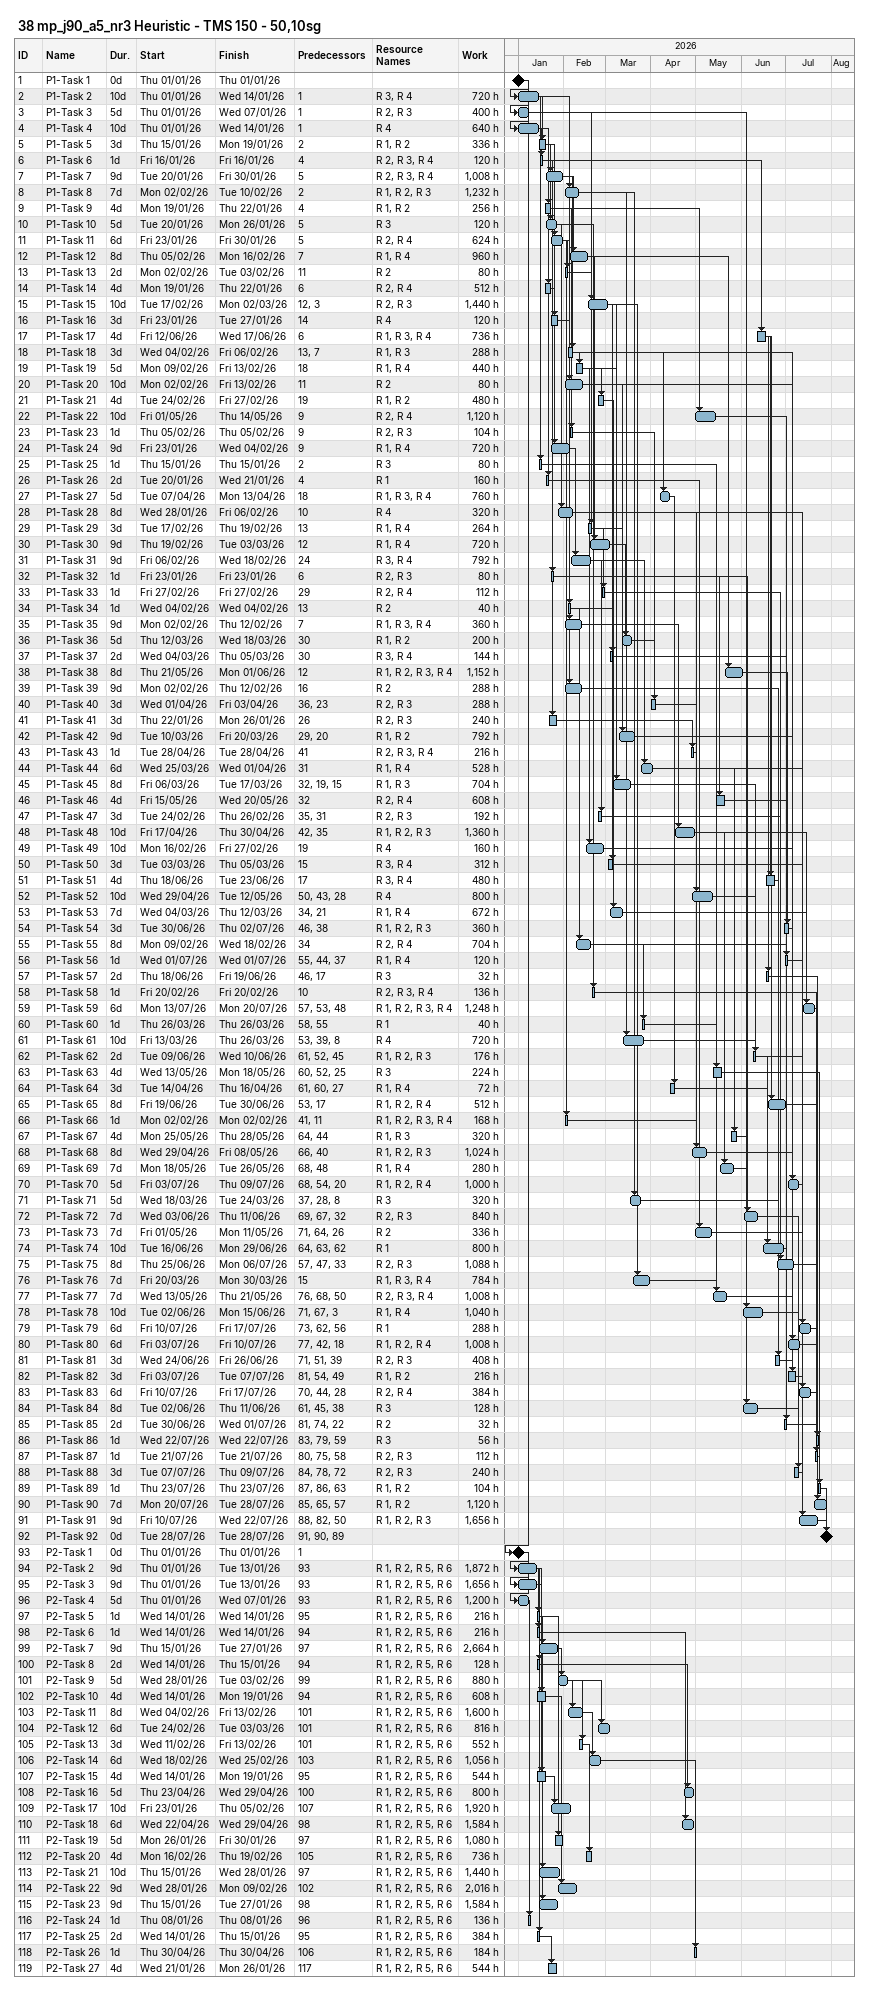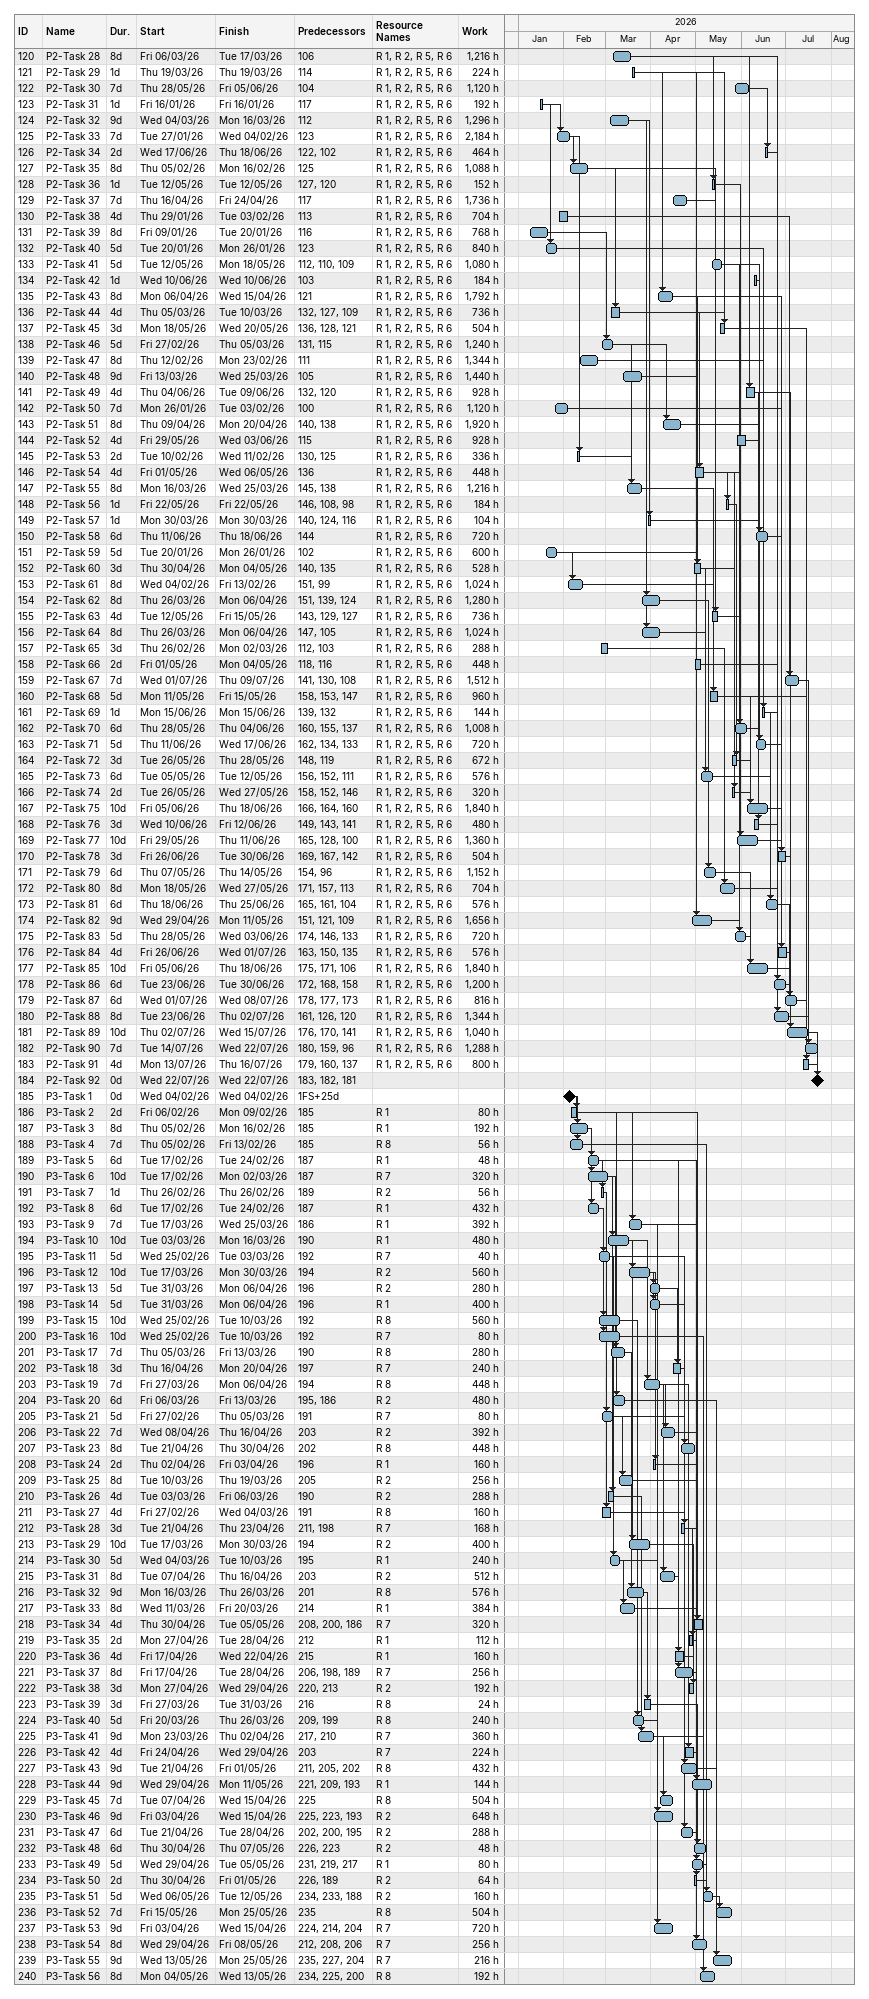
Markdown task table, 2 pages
38 mp_j90_a5_nr3 Heuristic - TMS 150 - 50,10sg

| ID | Task | Duration | Start | Finish | Predecessors | Resources | Work (h) |
|---|---|---|---|---|---|---|---|
| 1 | P1-Task 1 | 0d | 2026-01-01 | 2026-01-01 |  |  |  |
| 2 | P1-Task 2 | 10d | 2026-01-01 | 2026-01-14 | 1 | R 3, R 4 | 720 |
| 3 | P1-Task 3 | 5d | 2026-01-01 | 2026-01-07 | 1 | R 2, R 3 | 400 |
| 4 | P1-Task 4 | 10d | 2026-01-01 | 2026-01-14 | 1 | R 4 | 640 |
| 5 | P1-Task 5 | 3d | 2026-01-15 | 2026-01-19 | 2 | R 1, R 2 | 336 |
| 6 | P1-Task 6 | 1d | 2026-01-16 | 2026-01-16 | 4 | R 2, R 3, R 4 | 120 |
| 7 | P1-Task 7 | 9d | 2026-01-20 | 2026-01-30 | 5 | R 2, R 3, R 4 | 1008 |
| 8 | P1-Task 8 | 7d | 2026-02-02 | 2026-02-10 | 2 | R 1, R 2, R 3 | 1232 |
| 9 | P1-Task 9 | 4d | 2026-01-19 | 2026-01-22 | 4 | R 1, R 2 | 256 |
| 10 | P1-Task 10 | 5d | 2026-01-20 | 2026-01-26 | 5 | R 3 | 120 |
| 11 | P1-Task 11 | 6d | 2026-01-23 | 2026-01-30 | 5 | R 2, R 4 | 624 |
| 12 | P1-Task 12 | 8d | 2026-02-05 | 2026-02-16 | 7 | R 1, R 4 | 960 |
| 13 | P1-Task 13 | 2d | 2026-02-02 | 2026-02-03 | 11 | R 2 | 80 |
| 14 | P1-Task 14 | 4d | 2026-01-19 | 2026-01-22 | 6 | R 2, R 4 | 512 |
| 15 | P1-Task 15 | 10d | 2026-02-17 | 2026-03-02 | 12, 3 | R 2, R 3 | 1440 |
| 16 | P1-Task 16 | 3d | 2026-01-23 | 2026-01-27 | 14 | R 4 | 120 |
| 17 | P1-Task 17 | 4d | 2026-06-12 | 2026-06-17 | 6 | R 1, R 3, R 4 | 736 |
| 18 | P1-Task 18 | 3d | 2026-02-04 | 2026-02-06 | 13, 7 | R 1, R 3 | 288 |
| 19 | P1-Task 19 | 5d | 2026-02-09 | 2026-02-13 | 18 | R 1, R 4 | 440 |
| 20 | P1-Task 20 | 10d | 2026-02-02 | 2026-02-13 | 11 | R 2 | 80 |
| 21 | P1-Task 21 | 4d | 2026-02-24 | 2026-02-27 | 19 | R 1, R 2 | 480 |
| 22 | P1-Task 22 | 10d | 2026-05-01 | 2026-05-14 | 9 | R 2, R 4 | 1120 |
| 23 | P1-Task 23 | 1d | 2026-02-05 | 2026-02-05 | 9 | R 2, R 3 | 104 |
| 24 | P1-Task 24 | 9d | 2026-01-23 | 2026-02-04 | 9 | R 1, R 4 | 720 |
| 25 | P1-Task 25 | 1d | 2026-01-15 | 2026-01-15 | 2 | R 3 | 80 |
| 26 | P1-Task 26 | 2d | 2026-01-20 | 2026-01-21 | 4 | R 1 | 160 |
| 27 | P1-Task 27 | 5d | 2026-04-07 | 2026-04-13 | 18 | R 1, R 3, R 4 | 760 |
| 28 | P1-Task 28 | 8d | 2026-01-28 | 2026-02-06 | 10 | R 4 | 320 |
| 29 | P1-Task 29 | 3d | 2026-02-17 | 2026-02-19 | 13 | R 1, R 4 | 264 |
| 30 | P1-Task 30 | 9d | 2026-02-19 | 2026-03-03 | 12 | R 1, R 4 | 720 |
| 31 | P1-Task 31 | 9d | 2026-02-06 | 2026-02-18 | 24 | R 3, R 4 | 792 |
| 32 | P1-Task 32 | 1d | 2026-01-23 | 2026-01-23 | 6 | R 2, R 3 | 80 |
| 33 | P1-Task 33 | 1d | 2026-02-27 | 2026-02-27 | 29 | R 2, R 4 | 112 |
| 34 | P1-Task 34 | 1d | 2026-02-04 | 2026-02-04 | 13 | R 2 | 40 |
| 35 | P1-Task 35 | 9d | 2026-02-02 | 2026-02-12 | 7 | R 1, R 3, R 4 | 360 |
| 36 | P1-Task 36 | 5d | 2026-03-12 | 2026-03-18 | 30 | R 1, R 2 | 200 |
| 37 | P1-Task 37 | 2d | 2026-03-04 | 2026-03-05 | 30 | R 3, R 4 | 144 |
| 38 | P1-Task 38 | 8d | 2026-05-21 | 2026-06-01 | 12 | R 1, R 2, R 3, R 4 | 1152 |
| 39 | P1-Task 39 | 9d | 2026-02-02 | 2026-02-12 | 16 | R 2 | 288 |
| 40 | P1-Task 40 | 3d | 2026-04-01 | 2026-04-03 | 36, 23 | R 2, R 3 | 288 |
| 41 | P1-Task 41 | 3d | 2026-01-22 | 2026-01-26 | 26 | R 2, R 3 | 240 |
| 42 | P1-Task 42 | 9d | 2026-03-10 | 2026-03-20 | 29, 20 | R 1, R 2 | 792 |
| 43 | P1-Task 43 | 1d | 2026-04-28 | 2026-04-28 | 41 | R 2, R 3, R 4 | 216 |
| 44 | P1-Task 44 | 6d | 2026-03-25 | 2026-04-01 | 31 | R 1, R 4 | 528 |
| 45 | P1-Task 45 | 8d | 2026-03-06 | 2026-03-17 | 32, 19, 15 | R 1, R 3 | 704 |
| 46 | P1-Task 46 | 4d | 2026-05-15 | 2026-05-20 | 32 | R 2, R 4 | 608 |
| 47 | P1-Task 47 | 3d | 2026-02-24 | 2026-02-26 | 35, 31 | R 2, R 3 | 192 |
| 48 | P1-Task 48 | 10d | 2026-04-17 | 2026-04-30 | 42, 35 | R 1, R 2, R 3 | 1360 |
| 49 | P1-Task 49 | 10d | 2026-02-16 | 2026-02-27 | 19 | R 4 | 160 |
| 50 | P1-Task 50 | 3d | 2026-03-03 | 2026-03-05 | 15 | R 3, R 4 | 312 |
| 51 | P1-Task 51 | 4d | 2026-06-18 | 2026-06-23 | 17 | R 3, R 4 | 480 |
| 52 | P1-Task 52 | 10d | 2026-04-29 | 2026-05-12 | 50, 43, 28 | R 4 | 800 |
| 53 | P1-Task 53 | 7d | 2026-03-04 | 2026-03-12 | 34, 21 | R 1, R 4 | 672 |
| 54 | P1-Task 54 | 3d | 2026-06-30 | 2026-07-02 | 46, 38 | R 1, R 2, R 3 | 360 |
| 55 | P1-Task 55 | 8d | 2026-02-09 | 2026-02-18 | 34 | R 2, R 4 | 704 |
| 56 | P1-Task 56 | 1d | 2026-07-01 | 2026-07-01 | 55, 44, 37 | R 1, R 4 | 120 |
| 57 | P1-Task 57 | 2d | 2026-06-18 | 2026-06-19 | 46, 17 | R 3 | 32 |
| 58 | P1-Task 58 | 1d | 2026-02-20 | 2026-02-20 | 10 | R 2, R 3, R 4 | 136 |
| 59 | P1-Task 59 | 6d | 2026-07-13 | 2026-07-20 | 57, 53, 48 | R 1, R 2, R 3, R 4 | 1248 |
| 60 | P1-Task 60 | 1d | 2026-03-26 | 2026-03-26 | 58, 55 | R 1 | 40 |
| 61 | P1-Task 61 | 10d | 2026-03-13 | 2026-03-26 | 53, 39, 8 | R 4 | 720 |
| 62 | P1-Task 62 | 2d | 2026-06-09 | 2026-06-10 | 61, 52, 45 | R 1, R 2, R 3 | 176 |
| 63 | P1-Task 63 | 4d | 2026-05-13 | 2026-05-18 | 60, 52, 25 | R 3 | 224 |
| 64 | P1-Task 64 | 3d | 2026-04-14 | 2026-04-16 | 61, 60, 27 | R 1, R 4 | 72 |
| 65 | P1-Task 65 | 8d | 2026-06-19 | 2026-06-30 | 53, 17 | R 1, R 2, R 4 | 512 |
| 66 | P1-Task 66 | 1d | 2026-02-02 | 2026-02-02 | 41, 11 | R 1, R 2, R 3, R 4 | 168 |
| 67 | P1-Task 67 | 4d | 2026-05-25 | 2026-05-28 | 64, 44 | R 1, R 3 | 320 |
| 68 | P1-Task 68 | 8d | 2026-04-29 | 2026-05-08 | 66, 40 | R 1, R 2, R 3 | 1024 |
| 69 | P1-Task 69 | 7d | 2026-05-18 | 2026-05-26 | 68, 48 | R 1, R 4 | 280 |
| 70 | P1-Task 70 | 5d | 2026-07-03 | 2026-07-09 | 68, 54, 20 | R 1, R 2, R 4 | 1000 |
| 71 | P1-Task 71 | 5d | 2026-03-18 | 2026-03-24 | 37, 28, 8 | R 3 | 320 |
| 72 | P1-Task 72 | 7d | 2026-06-03 | 2026-06-11 | 69, 67, 32 | R 2, R 3 | 840 |
| 73 | P1-Task 73 | 7d | 2026-05-01 | 2026-05-11 | 71, 64, 26 | R 2 | 336 |
| 74 | P1-Task 74 | 10d | 2026-06-16 | 2026-06-29 | 64, 63, 62 | R 1 | 800 |
| 75 | P1-Task 75 | 8d | 2026-06-25 | 2026-07-06 | 57, 47, 33 | R 2, R 3 | 1088 |
| 76 | P1-Task 76 | 7d | 2026-03-20 | 2026-03-30 | 15 | R 1, R 3, R 4 | 784 |
| 77 | P1-Task 77 | 7d | 2026-05-13 | 2026-05-21 | 76, 68, 50 | R 2, R 3, R 4 | 1008 |
| 78 | P1-Task 78 | 10d | 2026-06-02 | 2026-06-15 | 71, 67, 3 | R 1, R 4 | 1040 |
| 79 | P1-Task 79 | 6d | 2026-07-10 | 2026-07-17 | 73, 62, 56 | R 1 | 288 |
| 80 | P1-Task 80 | 6d | 2026-07-03 | 2026-07-10 | 77, 42, 18 | R 1, R 2, R 4 | 1008 |
| 81 | P1-Task 81 | 3d | 2026-06-24 | 2026-06-26 | 71, 51, 39 | R 2, R 3 | 408 |
| 82 | P1-Task 82 | 3d | 2026-07-03 | 2026-07-07 | 81, 54, 49 | R 1, R 2 | 216 |
| 83 | P1-Task 83 | 6d | 2026-07-10 | 2026-07-17 | 70, 44, 28 | R 2, R 4 | 384 |
| 84 | P1-Task 84 | 8d | 2026-06-02 | 2026-06-11 | 61, 45, 38 | R 3 | 128 |
| 85 | P1-Task 85 | 2d | 2026-06-30 | 2026-07-01 | 81, 74, 22 | R 2 | 32 |
| 86 | P1-Task 86 | 1d | 2026-07-22 | 2026-07-22 | 83, 79, 59 | R 3 | 56 |
| 87 | P1-Task 87 | 1d | 2026-07-21 | 2026-07-21 | 80, 75, 58 | R 2, R 3 | 112 |
| 88 | P1-Task 88 | 3d | 2026-07-07 | 2026-07-09 | 84, 78, 72 | R 2, R 3 | 240 |
| 89 | P1-Task 89 | 1d | 2026-07-23 | 2026-07-23 | 87, 86, 63 | R 1, R 2 | 104 |
| 90 | P1-Task 90 | 7d | 2026-07-20 | 2026-07-28 | 85, 65, 57 | R 1, R 2 | 1120 |
| 91 | P1-Task 91 | 9d | 2026-07-10 | 2026-07-22 | 88, 82, 50 | R 1, R 2, R 3 | 1656 |
| 92 | P1-Task 92 | 0d | 2026-07-28 | 2026-07-28 | 91, 90, 89 |  |  |
| 93 | P2-Task 1 | 0d | 2026-01-01 | 2026-01-01 | 1 |  |  |
| 94 | P2-Task 2 | 9d | 2026-01-01 | 2026-01-13 | 93 | R 1, R 2, R 5, R 6 | 1872 |
| 95 | P2-Task 3 | 9d | 2026-01-01 | 2026-01-13 | 93 | R 1, R 2, R 5, R 6 | 1656 |
| 96 | P2-Task 4 | 5d | 2026-01-01 | 2026-01-07 | 93 | R 1, R 2, R 5, R 6 | 1200 |
| 97 | P2-Task 5 | 1d | 2026-01-14 | 2026-01-14 | 95 | R 1, R 2, R 5, R 6 | 216 |
| 98 | P2-Task 6 | 1d | 2026-01-14 | 2026-01-14 | 94 | R 1, R 2, R 5, R 6 | 216 |
| 99 | P2-Task 7 | 9d | 2026-01-15 | 2026-01-27 | 97 | R 1, R 2, R 5, R 6 | 2664 |
| 100 | P2-Task 8 | 2d | 2026-01-14 | 2026-01-15 | 94 | R 1, R 2, R 5, R 6 | 128 |
| 101 | P2-Task 9 | 5d | 2026-01-28 | 2026-02-03 | 99 | R 1, R 2, R 5, R 6 | 880 |
| 102 | P2-Task 10 | 4d | 2026-01-14 | 2026-01-19 | 94 | R 1, R 2, R 5, R 6 | 608 |
| 103 | P2-Task 11 | 8d | 2026-02-04 | 2026-02-13 | 101 | R 1, R 2, R 5, R 6 | 1600 |
| 104 | P2-Task 12 | 6d | 2026-02-24 | 2026-03-03 | 101 | R 1, R 2, R 5, R 6 | 816 |
| 105 | P2-Task 13 | 3d | 2026-02-11 | 2026-02-13 | 101 | R 1, R 2, R 5, R 6 | 552 |
| 106 | P2-Task 14 | 6d | 2026-02-18 | 2026-02-25 | 103 | R 1, R 2, R 5, R 6 | 1056 |
| 107 | P2-Task 15 | 4d | 2026-01-14 | 2026-01-19 | 95 | R 1, R 2, R 5, R 6 | 544 |
| 108 | P2-Task 16 | 5d | 2026-04-23 | 2026-04-29 | 100 | R 1, R 2, R 5, R 6 | 800 |
| 109 | P2-Task 17 | 10d | 2026-01-23 | 2026-02-05 | 107 | R 1, R 2, R 5, R 6 | 1920 |
| 110 | P2-Task 18 | 6d | 2026-04-22 | 2026-04-29 | 98 | R 1, R 2, R 5, R 6 | 1584 |
| 111 | P2-Task 19 | 5d | 2026-01-26 | 2026-01-30 | 97 | R 1, R 2, R 5, R 6 | 1080 |
| 112 | P2-Task 20 | 4d | 2026-02-16 | 2026-02-19 | 105 | R 1, R 2, R 5, R 6 | 736 |
| 113 | P2-Task 21 | 10d | 2026-01-15 | 2026-01-28 | 97 | R 1, R 2, R 5, R 6 | 1440 |
| 114 | P2-Task 22 | 9d | 2026-01-28 | 2026-02-09 | 102 | R 1, R 2, R 5, R 6 | 2016 |
| 115 | P2-Task 23 | 9d | 2026-01-15 | 2026-01-27 | 98 | R 1, R 2, R 5, R 6 | 1584 |
| 116 | P2-Task 24 | 1d | 2026-01-08 | 2026-01-08 | 96 | R 1, R 2, R 5, R 6 | 136 |
| 117 | P2-Task 25 | 2d | 2026-01-14 | 2026-01-15 | 95 | R 1, R 2, R 5, R 6 | 384 |
| 118 | P2-Task 26 | 1d | 2026-04-30 | 2026-04-30 | 106 | R 1, R 2, R 5, R 6 | 184 |
| 119 | P2-Task 27 | 4d | 2026-01-21 | 2026-01-26 | 117 | R 1, R 2, R 5, R 6 | 544 |
| 120 | P2-Task 28 | 8d | 2026-03-06 | 2026-03-17 | 106 | R 1, R 2, R 5, R 6 | 1216 |
| 121 | P2-Task 29 | 1d | 2026-03-19 | 2026-03-19 | 114 | R 1, R 2, R 5, R 6 | 224 |
| 122 | P2-Task 30 | 7d | 2026-05-28 | 2026-06-05 | 104 | R 1, R 2, R 5, R 6 | 1120 |
| 123 | P2-Task 31 | 1d | 2026-01-16 | 2026-01-16 | 117 | R 1, R 2, R 5, R 6 | 192 |
| 124 | P2-Task 32 | 9d | 2026-03-04 | 2026-03-16 | 112 | R 1, R 2, R 5, R 6 | 1296 |
| 125 | P2-Task 33 | 7d | 2026-01-27 | 2026-02-04 | 123 | R 1, R 2, R 5, R 6 | 2184 |
| 126 | P2-Task 34 | 2d | 2026-06-17 | 2026-06-18 | 122, 102 | R 1, R 2, R 5, R 6 | 464 |
| 127 | P2-Task 35 | 8d | 2026-02-05 | 2026-02-16 | 125 | R 1, R 2, R 5, R 6 | 1088 |
| 128 | P2-Task 36 | 1d | 2026-05-12 | 2026-05-12 | 127, 120 | R 1, R 2, R 5, R 6 | 152 |
| 129 | P2-Task 37 | 7d | 2026-04-16 | 2026-04-24 | 117 | R 1, R 2, R 5, R 6 | 1736 |
| 130 | P2-Task 38 | 4d | 2026-01-29 | 2026-02-03 | 113 | R 1, R 2, R 5, R 6 | 704 |
| 131 | P2-Task 39 | 8d | 2026-01-09 | 2026-01-20 | 116 | R 1, R 2, R 5, R 6 | 768 |
| 132 | P2-Task 40 | 5d | 2026-01-20 | 2026-01-26 | 123 | R 1, R 2, R 5, R 6 | 840 |
| 133 | P2-Task 41 | 5d | 2026-05-12 | 2026-05-18 | 112, 110, 109 | R 1, R 2, R 5, R 6 | 1080 |
| 134 | P2-Task 42 | 1d | 2026-06-10 | 2026-06-10 | 103 | R 1, R 2, R 5, R 6 | 184 |
| 135 | P2-Task 43 | 8d | 2026-04-06 | 2026-04-15 | 121 | R 1, R 2, R 5, R 6 | 1792 |
| 136 | P2-Task 44 | 4d | 2026-03-05 | 2026-03-10 | 132, 127, 109 | R 1, R 2, R 5, R 6 | 736 |
| 137 | P2-Task 45 | 3d | 2026-05-18 | 2026-05-20 | 136, 128, 121 | R 1, R 2, R 5, R 6 | 504 |
| 138 | P2-Task 46 | 5d | 2026-02-27 | 2026-03-05 | 131, 115 | R 1, R 2, R 5, R 6 | 1240 |
| 139 | P2-Task 47 | 8d | 2026-02-12 | 2026-02-23 | 111 | R 1, R 2, R 5, R 6 | 1344 |
| 140 | P2-Task 48 | 9d | 2026-03-13 | 2026-03-25 | 105 | R 1, R 2, R 5, R 6 | 1440 |
| 141 | P2-Task 49 | 4d | 2026-06-04 | 2026-06-09 | 132, 120 | R 1, R 2, R 5, R 6 | 928 |
| 142 | P2-Task 50 | 7d | 2026-01-26 | 2026-02-03 | 100 | R 1, R 2, R 5, R 6 | 1120 |
| 143 | P2-Task 51 | 8d | 2026-04-09 | 2026-04-20 | 140, 138 | R 1, R 2, R 5, R 6 | 1920 |
| 144 | P2-Task 52 | 4d | 2026-05-29 | 2026-06-03 | 115 | R 1, R 2, R 5, R 6 | 928 |
| 145 | P2-Task 53 | 2d | 2026-02-10 | 2026-02-11 | 130, 125 | R 1, R 2, R 5, R 6 | 336 |
| 146 | P2-Task 54 | 4d | 2026-05-01 | 2026-05-06 | 136 | R 1, R 2, R 5, R 6 | 448 |
| 147 | P2-Task 55 | 8d | 2026-03-16 | 2026-03-25 | 145, 138 | R 1, R 2, R 5, R 6 | 1216 |
| 148 | P2-Task 56 | 1d | 2026-05-22 | 2026-05-22 | 146, 108, 98 | R 1, R 2, R 5, R 6 | 184 |
| 149 | P2-Task 57 | 1d | 2026-03-30 | 2026-03-30 | 140, 124, 116 | R 1, R 2, R 5, R 6 | 104 |
| 150 | P2-Task 58 | 6d | 2026-06-11 | 2026-06-18 | 144 | R 1, R 2, R 5, R 6 | 720 |
| 151 | P2-Task 59 | 5d | 2026-01-20 | 2026-01-26 | 102 | R 1, R 2, R 5, R 6 | 600 |
| 152 | P2-Task 60 | 3d | 2026-04-30 | 2026-05-04 | 140, 135 | R 1, R 2, R 5, R 6 | 528 |
| 153 | P2-Task 61 | 8d | 2026-02-04 | 2026-02-13 | 151, 99 | R 1, R 2, R 5, R 6 | 1024 |
| 154 | P2-Task 62 | 8d | 2026-03-26 | 2026-04-06 | 151, 139, 124 | R 1, R 2, R 5, R 6 | 1280 |
| 155 | P2-Task 63 | 4d | 2026-05-12 | 2026-05-15 | 143, 129, 127 | R 1, R 2, R 5, R 6 | 736 |
| 156 | P2-Task 64 | 8d | 2026-03-26 | 2026-04-06 | 147, 105 | R 1, R 2, R 5, R 6 | 1024 |
| 157 | P2-Task 65 | 3d | 2026-02-26 | 2026-03-02 | 112, 103 | R 1, R 2, R 5, R 6 | 288 |
| 158 | P2-Task 66 | 2d | 2026-05-01 | 2026-05-04 | 118, 116 | R 1, R 2, R 5, R 6 | 448 |
| 159 | P2-Task 67 | 7d | 2026-07-01 | 2026-07-09 | 141, 130, 108 | R 1, R 2, R 5, R 6 | 1512 |
| 160 | P2-Task 68 | 5d | 2026-05-11 | 2026-05-15 | 158, 153, 147 | R 1, R 2, R 5, R 6 | 960 |
| 161 | P2-Task 69 | 1d | 2026-06-15 | 2026-06-15 | 139, 132 | R 1, R 2, R 5, R 6 | 144 |
| 162 | P2-Task 70 | 6d | 2026-05-28 | 2026-06-04 | 160, 155, 137 | R 1, R 2, R 5, R 6 | 1008 |
| 163 | P2-Task 71 | 5d | 2026-06-11 | 2026-06-17 | 162, 134, 133 | R 1, R 2, R 5, R 6 | 720 |
| 164 | P2-Task 72 | 3d | 2026-05-26 | 2026-05-28 | 148, 119 | R 1, R 2, R 5, R 6 | 672 |
| 165 | P2-Task 73 | 6d | 2026-05-05 | 2026-05-12 | 156, 152, 111 | R 1, R 2, R 5, R 6 | 576 |
| 166 | P2-Task 74 | 2d | 2026-05-26 | 2026-05-27 | 158, 152, 146 | R 1, R 2, R 5, R 6 | 320 |
| 167 | P2-Task 75 | 10d | 2026-06-05 | 2026-06-18 | 166, 164, 160 | R 1, R 2, R 5, R 6 | 1840 |
| 168 | P2-Task 76 | 3d | 2026-06-10 | 2026-06-12 | 149, 143, 141 | R 1, R 2, R 5, R 6 | 480 |
| 169 | P2-Task 77 | 10d | 2026-05-29 | 2026-06-11 | 165, 128, 100 | R 1, R 2, R 5, R 6 | 1360 |
| 170 | P2-Task 78 | 3d | 2026-06-26 | 2026-06-30 | 169, 167, 142 | R 1, R 2, R 5, R 6 | 504 |
| 171 | P2-Task 79 | 6d | 2026-05-07 | 2026-05-14 | 154, 96 | R 1, R 2, R 5, R 6 | 1152 |
| 172 | P2-Task 80 | 8d | 2026-05-18 | 2026-05-27 | 171, 157, 113 | R 1, R 2, R 5, R 6 | 704 |
| 173 | P2-Task 81 | 6d | 2026-06-18 | 2026-06-25 | 165, 161, 104 | R 1, R 2, R 5, R 6 | 576 |
| 174 | P2-Task 82 | 9d | 2026-04-29 | 2026-05-11 | 151, 121, 109 | R 1, R 2, R 5, R 6 | 1656 |
| 175 | P2-Task 83 | 5d | 2026-05-28 | 2026-06-03 | 174, 146, 133 | R 1, R 2, R 5, R 6 | 720 |
| 176 | P2-Task 84 | 4d | 2026-06-26 | 2026-07-01 | 163, 150, 135 | R 1, R 2, R 5, R 6 | 576 |
| 177 | P2-Task 85 | 10d | 2026-06-05 | 2026-06-18 | 175, 171, 106 | R 1, R 2, R 5, R 6 | 1840 |
| 178 | P2-Task 86 | 6d | 2026-06-23 | 2026-06-30 | 172, 168, 158 | R 1, R 2, R 5, R 6 | 1200 |
| 179 | P2-Task 87 | 6d | 2026-07-01 | 2026-07-08 | 178, 177, 173 | R 1, R 2, R 5, R 6 | 816 |
| 180 | P2-Task 88 | 8d | 2026-06-23 | 2026-07-02 | 161, 126, 120 | R 1, R 2, R 5, R 6 | 1344 |
| 181 | P2-Task 89 | 10d | 2026-07-02 | 2026-07-15 | 176, 170, 141 | R 1, R 2, R 5, R 6 | 1040 |
| 182 | P2-Task 90 | 7d | 2026-07-14 | 2026-07-22 | 180, 159, 96 | R 1, R 2, R 5, R 6 | 1288 |
| 183 | P2-Task 91 | 4d | 2026-07-13 | 2026-07-16 | 179, 160, 137 | R 1, R 2, R 5, R 6 | 800 |
| 184 | P2-Task 92 | 0d | 2026-07-22 | 2026-07-22 | 183, 182, 181 |  |  |
| 185 | P3-Task 1 | 0d | 2026-02-04 | 2026-02-04 | 1FS+25d |  |  |
| 186 | P3-Task 2 | 2d | 2026-02-06 | 2026-02-09 | 185 | R 1 | 80 |
| 187 | P3-Task 3 | 8d | 2026-02-05 | 2026-02-16 | 185 | R 1 | 192 |
| 188 | P3-Task 4 | 7d | 2026-02-05 | 2026-02-13 | 185 | R 8 | 56 |
| 189 | P3-Task 5 | 6d | 2026-02-17 | 2026-02-24 | 187 | R 1 | 48 |
| 190 | P3-Task 6 | 10d | 2026-02-17 | 2026-03-02 | 187 | R 7 | 320 |
| 191 | P3-Task 7 | 1d | 2026-02-26 | 2026-02-26 | 189 | R 2 | 56 |
| 192 | P3-Task 8 | 6d | 2026-02-17 | 2026-02-24 | 187 | R 1 | 432 |
| 193 | P3-Task 9 | 7d | 2026-03-17 | 2026-03-25 | 186 | R 1 | 392 |
| 194 | P3-Task 10 | 10d | 2026-03-03 | 2026-03-16 | 190 | R 1 | 480 |
| 195 | P3-Task 11 | 5d | 2026-02-25 | 2026-03-03 | 192 | R 7 | 40 |
| 196 | P3-Task 12 | 10d | 2026-03-17 | 2026-03-30 | 194 | R 2 | 560 |
| 197 | P3-Task 13 | 5d | 2026-03-31 | 2026-04-06 | 196 | R 2 | 280 |
| 198 | P3-Task 14 | 5d | 2026-03-31 | 2026-04-06 | 196 | R 1 | 400 |
| 199 | P3-Task 15 | 10d | 2026-02-25 | 2026-03-10 | 192 | R 8 | 560 |
| 200 | P3-Task 16 | 10d | 2026-02-25 | 2026-03-10 | 192 | R 7 | 80 |
| 201 | P3-Task 17 | 7d | 2026-03-05 | 2026-03-13 | 190 | R 8 | 280 |
| 202 | P3-Task 18 | 3d | 2026-04-16 | 2026-04-20 | 197 | R 7 | 240 |
| 203 | P3-Task 19 | 7d | 2026-03-27 | 2026-04-06 | 194 | R 8 | 448 |
| 204 | P3-Task 20 | 6d | 2026-03-06 | 2026-03-13 | 195, 186 | R 2 | 480 |
| 205 | P3-Task 21 | 5d | 2026-02-27 | 2026-03-05 | 191 | R 7 | 80 |
| 206 | P3-Task 22 | 7d | 2026-04-08 | 2026-04-16 | 203 | R 2 | 392 |
| 207 | P3-Task 23 | 8d | 2026-04-21 | 2026-04-30 | 202 | R 8 | 448 |
| 208 | P3-Task 24 | 2d | 2026-04-02 | 2026-04-03 | 196 | R 1 | 160 |
| 209 | P3-Task 25 | 8d | 2026-03-10 | 2026-03-19 | 205 | R 2 | 256 |
| 210 | P3-Task 26 | 4d | 2026-03-03 | 2026-03-06 | 190 | R 2 | 288 |
| 211 | P3-Task 27 | 4d | 2026-02-27 | 2026-03-04 | 191 | R 8 | 160 |
| 212 | P3-Task 28 | 3d | 2026-04-21 | 2026-04-23 | 211, 198 | R 7 | 168 |
| 213 | P3-Task 29 | 10d | 2026-03-17 | 2026-03-30 | 194 | R 2 | 400 |
| 214 | P3-Task 30 | 5d | 2026-03-04 | 2026-03-10 | 195 | R 1 | 240 |
| 215 | P3-Task 31 | 8d | 2026-04-07 | 2026-04-16 | 203 | R 2 | 512 |
| 216 | P3-Task 32 | 9d | 2026-03-16 | 2026-03-26 | 201 | R 8 | 576 |
| 217 | P3-Task 33 | 8d | 2026-03-11 | 2026-03-20 | 214 | R 1 | 384 |
| 218 | P3-Task 34 | 4d | 2026-04-30 | 2026-05-05 | 208, 200, 186 | R 7 | 320 |
| 219 | P3-Task 35 | 2d | 2026-04-27 | 2026-04-28 | 212 | R 1 | 112 |
| 220 | P3-Task 36 | 4d | 2026-04-17 | 2026-04-22 | 215 | R 1 | 160 |
| 221 | P3-Task 37 | 8d | 2026-04-17 | 2026-04-28 | 206, 198, 189 | R 7 | 256 |
| 222 | P3-Task 38 | 3d | 2026-04-27 | 2026-04-29 | 220, 213 | R 2 | 192 |
| 223 | P3-Task 39 | 3d | 2026-03-27 | 2026-03-31 | 216 | R 8 | 24 |
| 224 | P3-Task 40 | 5d | 2026-03-20 | 2026-03-26 | 209, 199 | R 8 | 240 |
| 225 | P3-Task 41 | 9d | 2026-03-23 | 2026-04-02 | 217, 210 | R 7 | 360 |
| 226 | P3-Task 42 | 4d | 2026-04-24 | 2026-04-29 | 203 | R 7 | 224 |
| 227 | P3-Task 43 | 9d | 2026-04-21 | 2026-05-01 | 211, 205, 202 | R 8 | 432 |
| 228 | P3-Task 44 | 9d | 2026-04-29 | 2026-05-11 | 221, 209, 193 | R 1 | 144 |
| 229 | P3-Task 45 | 7d | 2026-04-07 | 2026-04-15 | 225 | R 8 | 504 |
| 230 | P3-Task 46 | 9d | 2026-04-03 | 2026-04-15 | 225, 223, 193 | R 2 | 648 |
| 231 | P3-Task 47 | 6d | 2026-04-21 | 2026-04-28 | 202, 200, 195 | R 2 | 288 |
| 232 | P3-Task 48 | 6d | 2026-04-30 | 2026-05-07 | 226, 223 | R 2 | 48 |
| 233 | P3-Task 49 | 5d | 2026-04-29 | 2026-05-05 | 231, 219, 217 | R 1 | 80 |
| 234 | P3-Task 50 | 2d | 2026-04-30 | 2026-05-01 | 226, 189 | R 2 | 64 |
| 235 | P3-Task 51 | 5d | 2026-05-06 | 2026-05-12 | 234, 233, 188 | R 2 | 160 |
| 236 | P3-Task 52 | 7d | 2026-05-15 | 2026-05-25 | 235 | R 8 | 504 |
| 237 | P3-Task 53 | 9d | 2026-04-03 | 2026-04-15 | 224, 214, 204 | R 7 | 720 |
| 238 | P3-Task 54 | 8d | 2026-04-29 | 2026-05-08 | 212, 208, 206 | R 7 | 256 |
| 239 | P3-Task 55 | 9d | 2026-05-13 | 2026-05-25 | 235, 227, 204 | R 7 | 216 |
| 240 | P3-Task 56 | 8d | 2026-05-04 | 2026-05-13 | 234, 225, 200 | R 8 | 192 |
